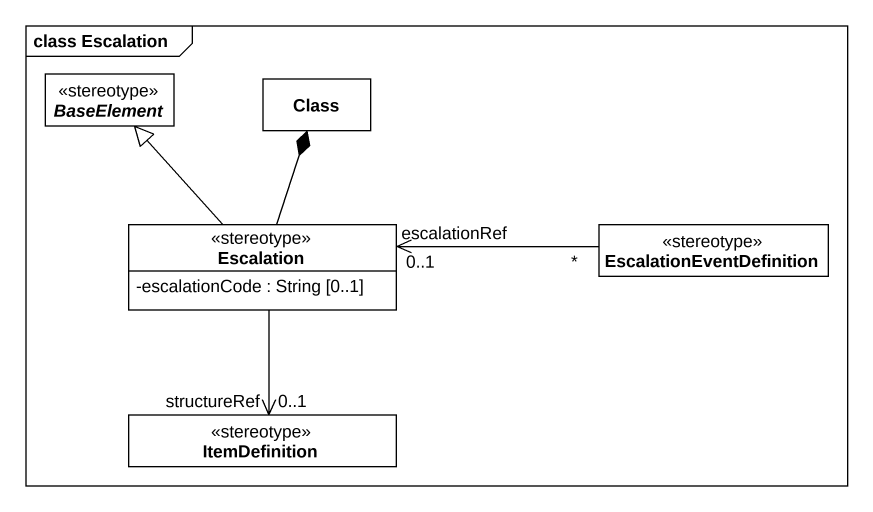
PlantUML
@startuml
mainframe class Escalation
hide circle
hide empty members
skinparam classAttributeIconSize 0
abstract class BaseElement <<stereotype>>
class "Class" as Class_
class Escalation <<stereotype>> {
  -escalationCode : String [0..1]
}
class EscalationEventDefinition <<stereotype>>
class ItemDefinition <<stereotype>>
Escalation -up-|> BaseElement
Escalation -up-* Class_
Escalation "escalationRef\n0..1" <-right- "*" EscalationEventDefinition
Escalation --> "structureRef\n0..1" ItemDefinition
@enduml
